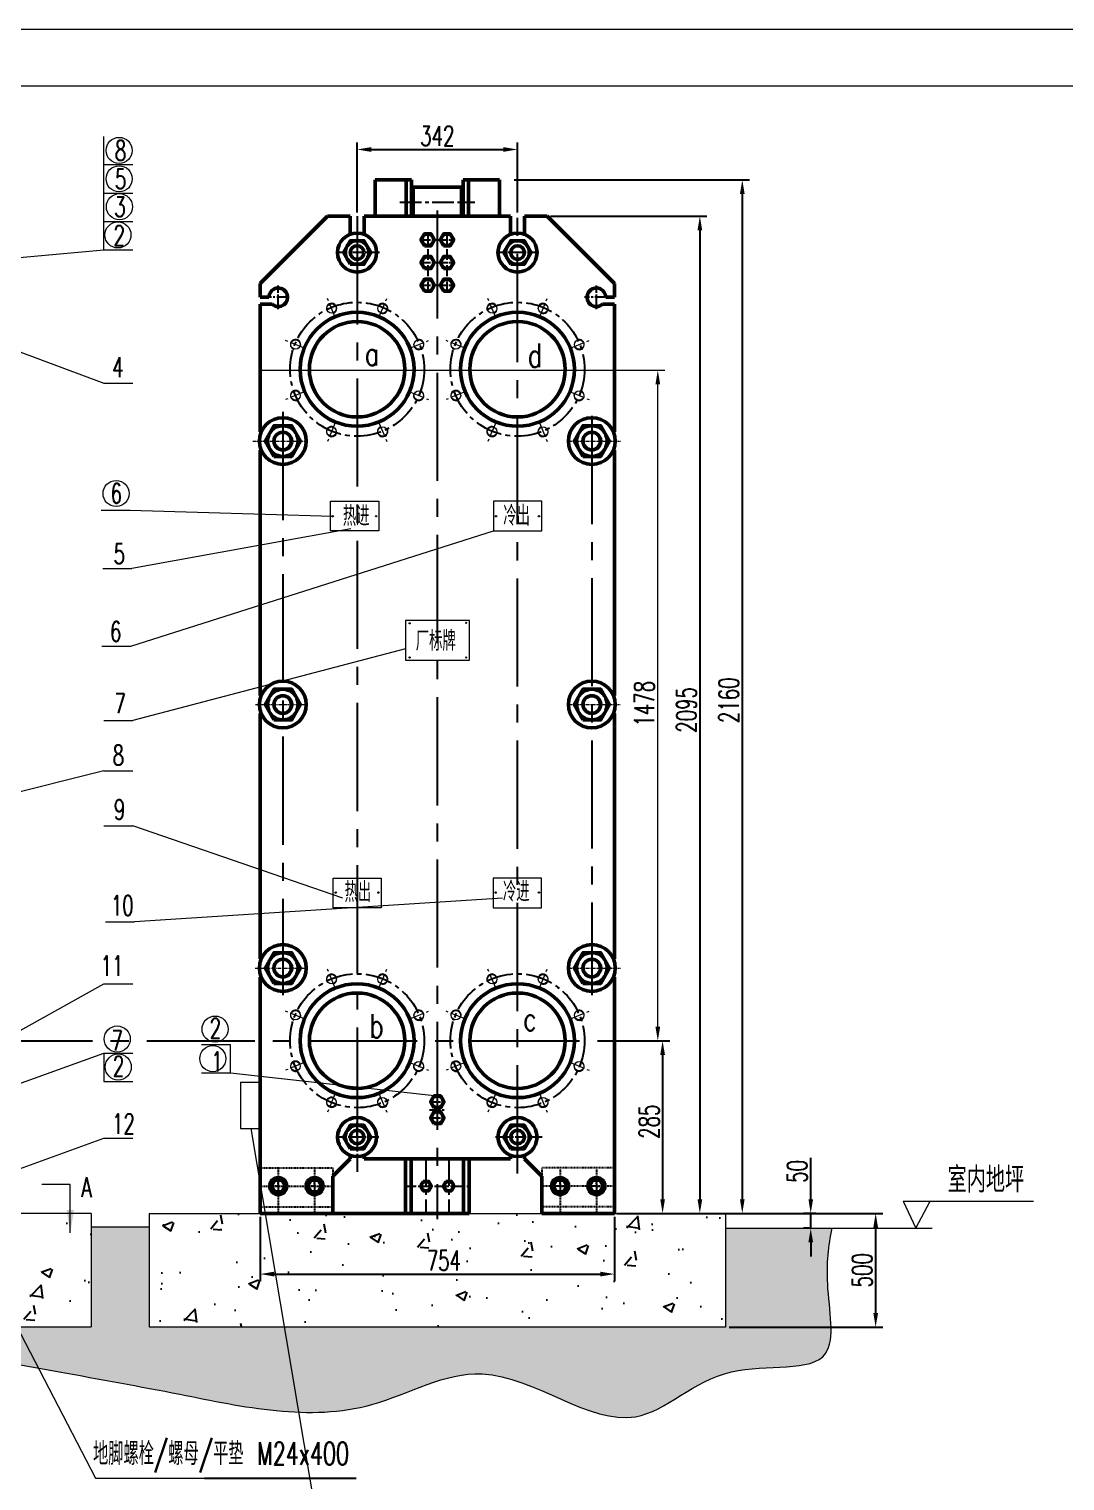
# Model space of a CAD drawing. Header units: millimetres. Extents: x 3384 to 3978, y 1077 to 1497.
# Drawn here: x 3597.5 to 3779.9, y 1240.9 to 1496.5 of the extents above; entities that cross this region are included whole.
import ezdxf

# ---------------------------------------------------------------- set-up
doc = ezdxf.new("R2010")
doc.units = ezdxf.units.MM
for name, pattern in [('CENTER2', [28.575, 19.05, -3.175, 3.175, -3.175]), ('CENTERX2', [4, 2.5, -0.5, 0.5, -0.5]), ('DASHED2', [0.375, 0.25, -0.125])]:
    doc.linetypes.add(name, pattern=pattern)
doc.layers.get('DEFPOINTS').update_dxf_attribs({"lineweight": 18})
for name, color, linetype, lineweight, true_color in [('1', 1, 'Continuous', 18, 0xff0000), ('2', 2, 'Continuous', 18, 0xffff00), ('3', 3, 'CENTERX2', 18, 0x00ff00), ('3尺寸线', 2, 'Continuous', 18, 0xffff00)]:
    doc.layers.add(name, color=color, linetype=linetype, lineweight=lineweight, true_color=true_color)
doc.layers.add('5剖面线层', color=2, linetype='Continuous')
for name, color, linetype, lineweight in [('LAYER2', 2, 'Continuous', 25), ('短点划', 2, 'CENTER2', 25), ('短虚', 6, 'DASHED2', 25), ('粗实线', 1, 'Continuous', 50), ('细实线', 1, 'Continuous', 20), ('长点划', 2, 'CENTERX2', 20)]:
    doc.layers.add(name, color=color, linetype=linetype, lineweight=lineweight)
doc.styles.add('HZ', font='txt.shx', dxfattribs={"width": 0.67, "bigfont": 'hztxt.shx'})
doc.styles.get("Standard").update_dxf_attribs({"font": 'arial.ttf'})
doc.styles.add('STYLE1', font='txt.shx', dxfattribs={"width": 0.67, "bigfont": 'hztxt.shx'})
doc.styles.add('ZH', font='txt.shx', dxfattribs={"width": 0.75, "bigfont": 'hztxt.shx'})
doc.dimstyles.new('biaozhu', dxfattribs={"dimtxt": 3.5, "dimasz": 4, "dimexe": 1.25, "dimexo": 0.625, "dimtad": 1, "dimtoh": 1, "dimdsep": 46, "dimtxsty": 'Standard', "dimcen": 4, "dimclrd": 4, "dimclre": 4, "dimclrt": 4, "dimadec": 0, "dimazin": 2, "dimtfac": 1, "dimtmove": 0, "dimatfit": 3, "dimfxl": 0, "dimlwd": 20, "dimarcsym": 0})
doc.dimstyles.new('ISO-25', dxfattribs={"dimtxt": 2.5, "dimasz": 2.5, "dimexe": 1.25, "dimexo": 0.625, "dimtad": 1, "dimtxsty": 'Standard', "dimcen": 2.5, "dimadec": 0, "dimazin": 0, "dimtfac": 1, "dimtmove": 0, "dimatfit": 3, "dimfxl": 0, "dimarcsym": 0})

# ---------------------------------------------------------------- blocks, each defined once
blk = doc.blocks.new('*D56')
at = {"layer": '3尺寸线', "color": 0, "lineweight": -2, "transparency": 16777216}
for p, q in [((3638.2, 1287.36), (3638.2, 1276.04)), ((3700.6, 1287.36), (3700.6, 1276.04)), ((3640.7, 1277.29), (3698.1, 1277.29))]:
    blk.add_line(p, q, dxfattribs=at)
at = {"layer": '3尺寸线', "color": 0, "transparency": 16777216}
for points in [[(3640.7, 1277.71), (3640.7, 1276.87), (3638.2, 1277.29)], [(3698.1, 1277.71), (3698.1, 1276.87), (3700.6, 1277.29)]]:
    blk.add_solid(points, dxfattribs=at)
at = {"layer": 'DEFPOINTS', "color": 0, "transparency": 16777216}
for p in [(3638.2, 1287.98), (3700.6, 1287.98), (3700.6, 1277.29)]:
    blk.add_point(p, dxfattribs=at)
at = {"layer": '3尺寸线', "color": 0, "transparency": 16777216, "insert": (3670.55, 1279.67), "char_height": 3.5, "attachment_point": 5, "style": 'HZ'}
blk.add_mtext('754', dxfattribs=at)
blk = doc.blocks.new('*D48')
at = {"layer": '3尺寸线', "color": 0, "lineweight": -2, "transparency": 16777216}
for p, q in [((3699.94, 1318.38), (3710.31, 1318.38)), ((3709.06, 1315.88), (3709.06, 1290.48)), ((3701.85, 1287.98), (3710.31, 1287.98))]:
    blk.add_line(p, q, dxfattribs=at)
at = {"layer": '3尺寸线', "color": 0, "transparency": 16777216}
for points in [[(3708.65, 1315.88), (3709.48, 1315.88), (3709.06, 1318.38)], [(3708.65, 1290.48), (3709.48, 1290.48), (3709.06, 1287.98)]]:
    blk.add_solid(points, dxfattribs=at)
at = {"layer": 'DEFPOINTS', "color": 0, "transparency": 16777216}
for p in [(3699.31, 1318.38), (3701.23, 1287.98), (3709.06, 1287.98)]:
    blk.add_point(p, dxfattribs=at)
at = {"layer": '3尺寸线', "color": 0, "transparency": 16777216, "insert": (3706.69, 1304.12), "char_height": 3.5, "attachment_point": 5, "rotation": 90, "style": 'HZ'}
blk.add_mtext('285', dxfattribs=at)
blk = doc.blocks.new('*D54')
at = {"layer": '3尺寸线', "color": 0, "lineweight": -2, "transparency": 16777216}
for p, q in [((3689.35, 1463.58), (3716.87, 1463.58)), ((3715.62, 1461.08), (3715.62, 1290.48)), ((3701.23, 1287.98), (3716.87, 1287.98))]:
    blk.add_line(p, q, dxfattribs=at)
at = {"layer": '3尺寸线', "color": 0, "transparency": 16777216}
for points in [[(3715.21, 1461.08), (3716.04, 1461.08), (3715.62, 1463.58)], [(3715.21, 1290.48), (3716.04, 1290.48), (3715.62, 1287.98)]]:
    blk.add_solid(points, dxfattribs=at)
at = {"layer": 'DEFPOINTS', "color": 0, "transparency": 16777216}
for p in [(3688.72, 1463.58), (3700.6, 1287.98), (3715.62, 1287.98)]:
    blk.add_point(p, dxfattribs=at)
at = {"layer": '3尺寸线', "color": 0, "transparency": 16777216, "insert": (3713.25, 1376.64), "char_height": 3.5, "attachment_point": 5, "rotation": 90, "style": 'HZ'}
blk.add_mtext('2095', dxfattribs=at)
blk = doc.blocks.new('*D52')
at = {"layer": '3尺寸线', "color": 0, "lineweight": -2, "transparency": 16777216}
for p, q in [((3682.91, 1469.98), (3724.34, 1469.98)), ((3723.09, 1467.48), (3723.09, 1290.48)), ((3701.23, 1287.98), (3724.34, 1287.98))]:
    blk.add_line(p, q, dxfattribs=at)
at = {"layer": '3尺寸线', "color": 0, "transparency": 16777216}
for points in [[(3722.68, 1467.48), (3723.51, 1467.48), (3723.09, 1469.98)], [(3722.68, 1290.48), (3723.51, 1290.48), (3723.09, 1287.98)]]:
    blk.add_solid(points, dxfattribs=at)
at = {"layer": 'DEFPOINTS', "color": 0, "transparency": 16777216}
for p in [(3682.28, 1469.98), (3700.6, 1287.98), (3723.09, 1287.98)]:
    blk.add_point(p, dxfattribs=at)
at = {"layer": '3尺寸线', "color": 0, "transparency": 16777216, "insert": (3720.72, 1378.34), "char_height": 3.5, "attachment_point": 5, "rotation": 90, "style": 'HZ'}
blk.add_mtext('2160', dxfattribs=at)
blk = doc.blocks.new('*D51')
at = {"layer": '3尺寸线', "color": 0, "lineweight": -2, "transparency": 16777216}
for p, q in [((3655.28, 1464.21), (3655.28, 1476.58)), ((3657.78, 1475.33), (3681.02, 1475.33)), ((3683.52, 1464.21), (3683.52, 1476.58))]:
    blk.add_line(p, q, dxfattribs=at)
at = {"layer": '3尺寸线', "color": 0, "transparency": 16777216}
for points in [[(3657.78, 1475.75), (3657.78, 1474.91), (3655.28, 1475.33)], [(3681.02, 1475.75), (3681.02, 1474.91), (3683.52, 1475.33)]]:
    blk.add_solid(points, dxfattribs=at)
at = {"layer": 'DEFPOINTS', "color": 0, "transparency": 16777216}
for p in [(3683.52, 1475.33), (3655.28, 1463.58), (3683.52, 1463.58)]:
    blk.add_point(p, dxfattribs=at)
at = {"layer": '3尺寸线', "color": 0, "transparency": 16777216, "insert": (3669.4, 1477.71), "char_height": 3.5, "attachment_point": 5, "style": 'HZ'}
blk.add_mtext('342{}{}', dxfattribs=at)
blk = doc.blocks.new('*D32')
at = {"layer": '3尺寸线', "color": 0, "lineweight": -2, "transparency": 16777216}
for p, q in [((3701.08, 1287.98), (3747.82, 1287.98)), ((3746.57, 1285.48), (3746.57, 1270.44)), ((3720.76, 1267.94), (3747.82, 1267.94))]:
    blk.add_line(p, q, dxfattribs=at)
at = {"layer": '3尺寸线', "color": 0, "transparency": 16777216}
for points in [[(3746.16, 1285.48), (3746.99, 1285.48), (3746.57, 1287.98)], [(3746.16, 1270.44), (3746.99, 1270.44), (3746.57, 1267.94)]]:
    blk.add_solid(points, dxfattribs=at)
at = {"layer": 'DEFPOINTS', "color": 0, "transparency": 16777216}
for p in [(3700.46, 1287.98), (3720.13, 1267.94), (3746.57, 1267.94)]:
    blk.add_point(p, dxfattribs=at)
at = {"layer": '3尺寸线', "color": 0, "transparency": 16777216, "insert": (3744.2, 1277.96), "char_height": 3.5, "attachment_point": 5, "rotation": 90, "style": 'HZ'}
blk.add_mtext('500', dxfattribs=at)
blk = doc.blocks.new('*D49')
at = {"layer": '3尺寸线', "color": 0, "lineweight": -2, "transparency": 16777216}
for p, q in [((3735.14, 1290.48), (3735.14, 1297.75)), ((3736.01, 1287.98), (3733.89, 1287.98)), ((3735.14, 1285.36), (3735.14, 1287.98)), ((3734.85, 1285.36), (3733.89, 1285.36)), ((3735.14, 1282.86), (3735.14, 1280.36))]:
    blk.add_line(p, q, dxfattribs=at)
at = {"layer": '3尺寸线', "color": 0, "transparency": 16777216}
for points in [[(3734.73, 1290.48), (3735.56, 1290.48), (3735.14, 1287.98)], [(3734.73, 1282.86), (3735.56, 1282.86), (3735.14, 1285.36)]]:
    blk.add_solid(points, dxfattribs=at)
at = {"layer": 'DEFPOINTS', "color": 0, "transparency": 16777216}
for p in [(3735.14, 1287.98), (3736.63, 1287.98), (3735.47, 1285.36)]:
    blk.add_point(p, dxfattribs=at)
at = {"layer": '3尺寸线', "color": 0, "transparency": 16777216, "insert": (3732.77, 1295.37), "char_height": 3.5, "attachment_point": 5, "rotation": 90, "style": 'HZ'}
blk.add_mtext('50', dxfattribs=at)

msp = doc.modelspace()

# ---------------------------------------------------------------- hatches: boundary and pattern name
at = {"layer": '5剖面线层'}
h = msp.add_hatch(dxfattribs=at)
h.set_pattern_fill('AR-CONC', color=256, scale=0.1, style=0)
h.set_pattern_definition([(50, (150664.274, 602.04), (18.2184669, -1.5939086), [1.905, -20.955]), (355, (150664.274, 602.04), (-3.5242826, 19.1056643), [1.524, -16.764]), (100.451, (150665.792, 601.908), (14.6942502, 17.5116688), [1.619, -17.809]), (46.1842, (150664.274, 607.12), (27.107904, -4.2042328), [2.8575, -31.4325]), (96.6356, (150666.533, 606.77), (23.7404234, 24.7425556), [2.4285, -26.7135]), (351.184, (150664.274, 607.12), (23.7404606, 24.742512), [2.286, -25.146]), (21, (150666.814, 605.85), (15.161488, -10.2265519), [1.905, -20.955]), (326, (150666.814, 605.85), (6.1802028, 18.4187966), [1.524, -16.764]), (71.4514, (150668.077, 604.998), (21.341649, 8.1922858), [1.619, -17.809]), (37.5, (150664.274, 602.0404), (0.30886033, 8.4555039), [0, -16.5608, 0, -17.018, 0, -16.8275]), (7.5, (150664.274, 602.04), (6.68196625, 10.0180575), [0, -9.7028, 0, -16.1798, 0, -6.4135]), (327.5, (150658.61, 602.0404), (13.55905952, -0.5728744), [0, -6.35, 0, -19.812, 0, -26.289]), (317.5, (150656.07, 602.04), (14.8129181, 2.5426491), [0, -8.255, 0, -13.1572, 0, -18.669])])
h.paths.add_polyline_path([(3492.0643, 1287.98484), (3473.21038, 1287.98484), (3473.21038, 1283.65112, -0.216745131), (3472.71538, 1282.56287), (3472.71538, 1282.33941, -0.414213445), (3473.70538, 1281.34941), (3473.74898, 1281.34941), (3473.74898, 1281.85417), (3473.75678, 1281.85417, -0.690801534), (3474.47845, 1282.12725), (3474.67355, 1281.90637, -0.06938909), (3474.75121, 1281.34941, -1.000002086), (3470.67955, 1281.34941, -0.249973259), (3471.58106, 1283.03995, 0.249971762), (3472.22038, 1284.23882), (3472.22038, 1287.98484), (3449.65154, 1287.98484), (3449.65154, 1267.98484), (3492.0643, 1267.98484)])
h.paths.add_polyline_path([(3608.45756, 1287.98484), (3589.10864, 1287.98484), (3589.10864, 1286.87755), (3589.10864, 1286.52868), (3589.10864, 1282.33941, -0.41421368), (3590.09864, 1281.34941), (3591.14447, 1281.34941, -1.149125721), (3587.15047, 1281.90637), (3587.34557, 1282.12725, -0.690801534), (3588.06724, 1281.85417), (3588.07503, 1281.85417), (3588.07503, 1281.34941), (3588.11864, 1281.34941, -0.41421368), (3589.10864, 1282.33941), (3589.10864, 1282.56287, -0.216745131), (3588.61364, 1283.65112), (3588.61364, 1287.98484), (3566.04479, 1287.98484), (3566.04479, 1267.98484), (3608.45756, 1267.98484)])
h.paths.add_polyline_path([(3720.15242, 1287.95217), (3618.6544, 1287.98484), (3618.6544, 1267.98484), (3720.13413, 1267.98484)])
h.paths.add_polyline_path([(3666.172, 1282.29086), (3674.922, 1282.29086), (3674.922, 1277.04086), (3666.172, 1277.04086)], flags=24)
h = msp.add_hatch(dxfattribs=at)
h.set_pattern_fill('AR-SAND', color=256, scale=0.1, style=0)
h.set_pattern_definition([(37.5, (150664.274, 602.0404), (-0.16000313, 4.89413237), [0, -3.8608, 0, -4.318, 0, -4.1275]), (7.5, (150664.274, 602.0404), (4.49523283, 7.168251), [0, -2.0828, 0, -3.4798, 0, -1.3335]), (327.5, (150661.1497, 602.0404), (7.9099237, 0.01437185), [0, -1.27, 0, -4.572, 0, -5.969]), (317.5, (150661.15, 602.0404), (7.63556452, 2.22929323), [0, -0.635, 0, -2.9972, 0, -3.429])])
edge = h.paths.add_edge_path()
edge.add_spline(control_points=[(3429.90294, 1285.40336), (3430.72343, 1279.55588), (3432.68183, 1269.90576), (3441.97084, 1253.24808), (3460.38262, 1263.11918), (3478.51766, 1257.39351), (3496.19873, 1263.36423), (3516.43066, 1259.66372), (3538.13386, 1265.50585), (3558.73031, 1248.44884), (3578.9036, 1264.61033), (3601.72424, 1260.22813), (3627.80778, 1255.61784), (3653.85307, 1249.65789), (3679.48162, 1265.42197), (3702.68486, 1245.06744), (3718.59456, 1263.3292), (3741.10356, 1258.71512), (3737.49084, 1274.88004), (3738.26988, 1282.30312), (3738.89977, 1285.35545)], knot_values=[6.910092779, 6.910092779, 6.910092779, 6.910092779, 25.035962557, 36.616296384, 56.163725064, 73.107673005, 93.054885248, 109.26087649, 134.085570785, 156.954502311, 175.1916911, 201.09822947, 222.690408861, 256.557320849, 276.719921213, 304.739645713, 323.40762619, 340.270777522, 352.499761309, 361.891430706, 361.891430706, 361.891430706, 361.891430706], degree=3, periodic=0)
edge.add_line((3738.89977, 1285.35545), (3720.15004, 1285.35545))
edge.add_line((3720.15004, 1285.35545), (3720.13413, 1267.98484))
edge.add_line((3720.13413, 1267.98484), (3618.6544, 1267.98484))
edge.add_line((3618.6544, 1267.98484), (3618.6544, 1285.60663))
edge.add_line((3618.6544, 1285.60663), (3608.45756, 1285.60663))
edge.add_line((3608.45756, 1285.60663), (3608.45756, 1267.98484))
edge.add_line((3608.45756, 1267.98484), (3566.04479, 1267.98484))
edge.add_line((3566.04479, 1267.98484), (3566.04479, 1285.60663))
edge.add_line((3566.04479, 1285.60663), (3492.0643, 1285.60663))
edge.add_line((3492.0643, 1285.60663), (3492.0643, 1267.98484))
edge.add_line((3492.0643, 1267.98484), (3449.65154, 1267.98484))
edge.add_line((3449.65154, 1267.98484), (3449.65154, 1285.40336))
edge.add_line((3449.65154, 1285.40336), (3429.90294, 1285.40336))

# ---------------------------------------------------------------- linework, layer by layer
at = {"color": 3, "linetype": 'CENTER2'}
for p, q in [((3655.2834, 1463.58484), (3655.2834, 1295.02484)), ((3669.4034, 1464.59987), (3669.4034, 1286.93461)), ((3683.5234, 1295.02484), (3683.5234, 1463.58484)), ((3642.2034, 1429.10422), (3642.2034, 1326.40749)), ((3696.6034, 1428.42547), (3696.6034, 1326.40749)), ((3418.21845, 1318.38484), (3700.6034, 1318.38484))]:
    msp.add_line(p, q, dxfattribs=at)
for p, q in [((3628.4145, 1241.3447), (3638.74127, 1241.3447)), ((3638.74127, 1241.3447), (3655.12238, 1241.3447))]:
    msp.add_line(p, q)
at = {"layer": '1'}
for p, q in [((3634.7299, 1311.05866), (3634.7299, 1302.94411)), ((3634.7299, 1311.05866), (3638.2034, 1311.05866)), ((3634.7299, 1302.94411), (3638.2034, 1302.94411)), ((3608.45756, 1287.98484), (3566.04479, 1287.98484)), ((3608.45756, 1287.98484), (3608.45756, 1267.98484)), ((3618.6544, 1287.98484), (3720.15242, 1287.95217)), ((3618.6544, 1287.98484), (3618.6544, 1267.98484)), ((3720.1524, 1287.93837), (3720.13409, 1267.93838)), ((3608.45756, 1285.60663), (3618.6544, 1285.60663)), ((3608.45756, 1285.60663), (3618.6544, 1285.60663)), ((3720.15004, 1285.35545), (3756.52198, 1285.35545)), ((3566.04479, 1267.98484), (3608.45756, 1267.98484)), ((3618.6544, 1267.98484), (3720.13413, 1267.98484))]:
    msp.add_line(p, q, dxfattribs=at)
at = {"layer": '1', "ltscale": 200}
msp.add_line((3638.2034, 1309.39879), (3638.2034, 1311.04309), dxfattribs=at)
at = {"layer": '1'}
for centre in [(3650.79387, 1447.32844), (3659.77293, 1447.32844), (3679.03387, 1447.32844), (3688.01293, 1447.32844), (3644.44472, 1440.97929), (3666.12208, 1440.97929), (3672.68472, 1440.97929), (3694.36208, 1440.97929), (3644.44472, 1432.00024), (3666.12208, 1432.00024), (3672.68472, 1432.00024), (3694.36208, 1432.00024), (3650.79387, 1425.65108), (3659.77293, 1425.65108), (3679.03387, 1425.65108), (3688.01293, 1425.65108), (3650.79387, 1329.22352), (3659.77293, 1329.22352), (3679.03387, 1329.22352), (3688.01293, 1329.22352), (3644.44472, 1322.87437), (3666.12208, 1322.87437), (3672.68472, 1322.87437), (3694.36208, 1322.87437), (3644.44472, 1313.89531), (3666.12208, 1313.89531), (3672.68472, 1313.89531), (3694.36208, 1313.89531), (3650.79387, 1307.54616), (3659.77293, 1307.54616), (3679.03387, 1307.54616), (3688.01293, 1307.54616)]:
    msp.add_circle(centre, 0.82992, dxfattribs=at)
at = {"layer": '2', "linetype": 'ByBlock'}
for p, q in [((3610.69631, 1472.6657), (3610.69631, 1477.59358)), ((3610.69631, 1472.6657), (3615.78615, 1472.6657)), ((3610.69631, 1457.6657), (3610.69631, 1472.6657)), ((3610.69631, 1467.6657), (3615.78615, 1467.6657)), ((3610.69631, 1462.6657), (3615.78615, 1462.6657)), ((3586.04214, 1455.42484), (3610.69631, 1457.6657)), ((3610.69631, 1457.6657), (3615.78615, 1457.6657)), ((3570.89211, 1449.06583), (3610.69631, 1434.15852)), ((3610.69631, 1434.15852), (3615.78615, 1434.15852)), ((3610.2172, 1411.81806), (3615.30703, 1411.81806)), ((3615.28254, 1411.80991), (3651.00446, 1410.74066)), ((3615.44785, 1387.88081), (3679.28435, 1408.15522)), ((3654.20366, 1408.52615), (3615.61827, 1401.5432)), ((3610.52843, 1401.5432), (3615.61827, 1401.5432)), ((3610.35802, 1387.88081), (3615.44785, 1387.88081)), ((3663.81352, 1387.41951), (3615.78615, 1374.76473)), ((3610.69631, 1374.76473), (3615.78615, 1374.76473)), ((3610.69631, 1365.92624), (3521.0956, 1343.28933)), ((3610.69631, 1365.92624), (3615.78615, 1365.92624)), ((3610.69631, 1356.19652), (3615.78615, 1356.19652)), ((3652.75583, 1343.45972), (3615.78615, 1356.19652)), ((3680.90035, 1343.45972), (3616.09734, 1339.33721)), ((3611.00751, 1339.33721), (3616.09734, 1339.33721)), ((3569.17021, 1305.28802), (3610.69631, 1328.41418)), ((3610.69631, 1328.41418), (3615.78615, 1328.41418)), ((3627.88585, 1317.70505), (3632.97569, 1317.70505)), ((3632.97569, 1312.70505), (3632.97569, 1317.70505)), ((3579.5201, 1304.94622), (3610.69631, 1316.17431)), ((3610.69631, 1316.17431), (3610.69631, 1311.17431)), ((3610.69631, 1316.17431), (3615.78615, 1316.17431)), ((3627.88585, 1312.70505), (3632.97569, 1312.70505)), ((3632.97569, 1312.70505), (3669.4034, 1308.66407)), ((3610.69631, 1311.17431), (3615.78615, 1311.17431)), ((3583.35596, 1291.27468), (3610.69631, 1301.22493)), ((3610.69631, 1301.22493), (3615.78615, 1301.22493))]:
    msp.add_line(p, q, dxfattribs=at)
at = {"layer": '2', "ltscale": 0.5}
msp.add_line((3636.55329, 1302.94411), (3651.34229, 1215.16513), dxfattribs=at)
at = {"layer": '2'}
for p, q in [((3751.39805, 1290.14484), (3753.6695, 1285.35545)), ((3751.39805, 1290.14484), (3774.36492, 1290.14484)), ((3753.6695, 1285.35545), (3756.19333, 1290.14484)), ((3753.6695, 1285.35545), (3756.19333, 1290.14484)), ((3589.12172, 1280.07093), (3609.25146, 1241.3447)), ((3609.25146, 1241.3447), (3614.21333, 1241.3447)), ((3609.25146, 1241.3447), (3628.4145, 1241.3447)), ((3616.31268, 1241.3447), (3620.73563, 1241.3447))]:
    msp.add_line(p, q, dxfattribs=at)
at = {"layer": '2', "linetype": 'ByBlock'}
for centre in [(3613.3906, 1475.16491), (3613.3906, 1470.16491), (3613.43959, 1465.25258), (3613.17173, 1460.28192), (3612.84712, 1414.74917), (3630.27882, 1320.43458), (3613.05157, 1318.68203), (3629.87532, 1315.23071), (3613.23052, 1313.7561)]:
    msp.add_circle(centre, 2.29668, dxfattribs=at)
at = {"layer": '2'}
for centre, start, end in [((3650.79387, 1447.32844), 292.5, 205.1269769), ((3659.77293, 1447.32844), 247.5, 160.1269769), ((3679.03387, 1447.32844), 292.5, 205.1269769), ((3688.01293, 1447.32844), 247.5, 160.1269769), ((3644.44472, 1440.97929), 337.5, 250.1269769), ((3666.12208, 1440.97929), 202.5, 115.1269769), ((3672.68472, 1440.97929), 337.5, 250.1269769), ((3694.36208, 1440.97929), 202.5, 115.1269769), ((3644.44472, 1432.00024), 22.5, 295.1269769), ((3666.12208, 1432.00024), 157.5, 70.1269769), ((3672.68472, 1432.00024), 22.5, 295.1269769), ((3694.36208, 1432.00024), 157.5, 70.1269769), ((3650.79387, 1425.65108), 67.5, 340.1269769), ((3659.77293, 1425.65108), 112.5, 25.1269769), ((3679.03387, 1425.65108), 67.5, 340.1269769), ((3688.01293, 1425.65108), 112.5, 25.1269769), ((3650.79387, 1329.22352), 292.5, 205.1269769), ((3659.77293, 1329.22352), 247.5, 160.1269769), ((3679.03387, 1329.22352), 292.5, 205.1269769), ((3688.01293, 1329.22352), 247.5, 160.1269769), ((3644.44472, 1322.87437), 337.5, 250.1269769), ((3666.12208, 1322.87437), 202.5, 115.1269769), ((3672.68472, 1322.87437), 337.5, 250.1269769), ((3694.36208, 1322.87437), 202.5, 115.1269769), ((3644.44472, 1313.89531), 22.5, 295.1269769), ((3666.12208, 1313.89531), 157.5, 70.1269769), ((3672.68472, 1313.89531), 22.5, 295.1269769), ((3694.36208, 1313.89531), 157.5, 70.1269769), ((3650.79387, 1307.54616), 67.5, 340.1269769), ((3659.77293, 1307.54616), 112.5, 25.1269769), ((3679.03387, 1307.54616), 67.5, 340.1269769), ((3688.01293, 1307.54616), 112.5, 25.1269769)]:
    msp.add_arc(centre, 0.91291, start, end, dxfattribs=at)
at = {"layer": '3'}
for p, q in [((3651.381, 1445.911), (3650.06984, 1449.07641)), ((3659.1858, 1445.911), (3660.49696, 1449.07641)), ((3679.621, 1445.911), (3678.30984, 1449.07641)), ((3687.4258, 1445.911), (3688.73696, 1449.07641)), ((3645.86217, 1440.39217), (3642.69675, 1441.70332)), ((3664.70463, 1440.39217), (3667.87005, 1441.70332)), ((3674.10217, 1440.39217), (3670.93675, 1441.70332)), ((3692.94463, 1440.39217), (3696.11005, 1441.70332)), ((3645.86217, 1432.58736), (3642.69675, 1431.2762)), ((3664.70463, 1432.58736), (3667.87005, 1431.2762)), ((3674.10217, 1432.58736), (3670.93675, 1431.2762)), ((3692.94463, 1432.58736), (3696.11005, 1431.2762)), ((3651.381, 1427.06853), (3650.06984, 1423.90311)), ((3659.1858, 1427.06853), (3660.49696, 1423.90311)), ((3679.621, 1427.06853), (3678.30984, 1423.90311)), ((3687.4258, 1427.06853), (3688.73696, 1423.90311)), ((3651.381, 1327.80607), (3650.06984, 1330.97149)), ((3659.1858, 1327.80607), (3660.49696, 1330.97149)), ((3679.621, 1327.80607), (3678.30984, 1330.97149)), ((3687.4258, 1327.80607), (3688.73696, 1330.97149)), ((3645.86217, 1322.28724), (3642.69675, 1323.5984)), ((3664.70463, 1322.28724), (3667.87005, 1323.5984)), ((3674.10217, 1322.28724), (3670.93675, 1323.5984)), ((3692.94463, 1322.28724), (3696.11005, 1323.5984)), ((3645.86217, 1314.48244), (3642.69675, 1313.17128)), ((3664.70463, 1314.48244), (3667.87005, 1313.17128)), ((3674.10217, 1314.48244), (3670.93675, 1313.17128)), ((3692.94463, 1314.48244), (3696.11005, 1313.17128)), ((3651.381, 1308.96361), (3650.06984, 1305.79819)), ((3659.1858, 1308.96361), (3660.49696, 1305.79819)), ((3679.621, 1308.96361), (3678.30984, 1305.79819)), ((3687.4258, 1308.96361), (3688.73696, 1305.79819))]:
    msp.add_line(p, q, dxfattribs=at)
at = {"layer": '3尺寸线'}
for p, q in [((3638.2034, 1436.48976), (3709.46793, 1436.48976)), ((3708.21793, 1320.88484), (3708.21793, 1433.98976)), ((3699.93936, 1318.38484), (3709.46793, 1318.38484))]:
    msp.add_line(p, q, dxfattribs=at)
msp.add_lwpolyline([(3978.29059, 1076.53994), (3384.29059, 1076.53994), (3384.29059, 1496.53994), (3978.29059, 1496.53994)], close=True, dxfattribs=at)
at = {"layer": '3尺寸线', "color": 1}
msp.add_lwpolyline([(3409.29059, 1486.53994), (3968.29059, 1486.53994), (3968.29059, 1086.53994), (3409.29059, 1086.53994)], close=True, dxfattribs=at)
at = {"layer": '3尺寸线'}
msp.add_open_spline([(3429.90294, 1285.40336), (3430.72343, 1279.55588), (3432.68183, 1269.90576), (3441.97084, 1253.24808), (3460.38262, 1263.11918), (3478.51766, 1257.39351), (3496.19873, 1263.36423), (3516.43066, 1259.66372), (3538.13386, 1265.50585), (3558.73031, 1248.44884), (3578.9036, 1264.61033), (3601.72424, 1260.22813), (3627.80778, 1255.61784), (3653.85307, 1249.65789), (3679.48162, 1265.42197), (3702.68486, 1245.06744), (3718.59456, 1263.3292), (3741.10356, 1258.71512), (3737.49084, 1274.88004), (3738.26988, 1282.30312), (3738.89977, 1285.35545)], degree=3, knots=[6.910092779, 6.910092779, 6.910092779, 6.910092779, 25.035962557, 36.616296384, 56.163725064, 73.107673005, 93.054885248, 109.26087649, 134.085570785, 156.954502311, 175.1916911, 201.09822947, 222.690408861, 256.557320849, 276.719921213, 304.739645713, 323.40762619, 340.270777522, 352.499761309, 361.891430706, 361.891430706, 361.891430706, 361.891430706], dxfattribs=at)
for points in [[(3707.80126, 1433.98976), (3708.63459, 1433.98976), (3708.21793, 1436.48976)], [(3707.80126, 1320.88484), (3708.63459, 1320.88484), (3708.21793, 1318.38484)]]:
    msp.add_solid(points, dxfattribs=at)
at = {"layer": '短点划', "ltscale": 0.2}
msp.add_line((3662.80331, 1466.06484), (3676.00723, 1466.06484), dxfattribs=at)
at = {"layer": '短点划', "ltscale": 0.1}
for p, q in [((3667.7234, 1460.64893), (3667.7234, 1450.17265)), ((3671.0834, 1460.64893), (3671.0834, 1450.17265)), ((3666.32388, 1459.42484), (3672.45617, 1459.42484)), ((3659.24021, 1457.18484), (3651.53321, 1457.18484)), ((3666.32388, 1455.42484), (3672.45617, 1455.42484)), ((3687.25238, 1457.18484), (3679.83397, 1457.18484)), ((3641.4034, 1447.22793), (3641.4034, 1451.35399)), ((3666.32388, 1451.42484), (3672.45617, 1451.42484)), ((3697.4034, 1447.22793), (3697.4034, 1451.35399)), ((3643.0434, 1449.30484), (3639.28767, 1449.30484)), ((3699.0434, 1449.30484), (3695.28767, 1449.30484)), ((3668.0434, 1307.62484), (3670.7634, 1307.62484)), ((3655.2834, 1301.42484), (3655.2834, 1304.27278)), ((3655.2834, 1301.42484), (3655.2834, 1304.27278)), ((3668.0434, 1306.22484), (3670.7634, 1306.22484)), ((3668.0434, 1304.82484), (3670.7634, 1304.82484)), ((3683.5234, 1301.42484), (3683.5234, 1304.27278)), ((3683.5234, 1301.42484), (3683.5234, 1304.27278)), ((3659.10257, 1301.42484), (3651.54595, 1301.42484)), ((3655.2834, 1301.42484), (3655.2834, 1298.5769)), ((3687.88592, 1301.42484), (3679.30223, 1301.42484)), ((3683.5234, 1301.42484), (3683.5234, 1298.5769)), ((3663.8034, 1292.78484), (3675.0034, 1292.78484))]:
    msp.add_line(p, q, dxfattribs=at)
at = {"layer": '短点划', "ltscale": 0.25}
for p, q in [((3667.4034, 1297.58484), (3667.4034, 1287.98484)), ((3671.4034, 1297.58484), (3671.4034, 1287.98484))]:
    msp.add_line(p, q, dxfattribs=at)
for centre in [(3655.2834, 1436.62484), (3683.5234, 1436.62484), (3655.2834, 1318.38484), (3683.5234, 1318.38484)]:
    msp.add_circle(centre, 11.8, dxfattribs=at)
at = {"layer": '短虚', "ltscale": 0.25}
for p, q in [((3638.2034, 1295.98484), (3651.0034, 1295.98484)), ((3641.4034, 1295.98484), (3641.4034, 1287.98484)), ((3647.8034, 1295.98484), (3647.8034, 1287.98484)), ((3651.0034, 1295.98484), (3651.0034, 1294.54484)), ((3700.6034, 1295.98484), (3687.8034, 1295.98484)), ((3687.8034, 1295.98484), (3687.8034, 1294.54484)), ((3691.0034, 1295.98484), (3691.0034, 1287.98484)), ((3697.4034, 1295.98484), (3697.4034, 1287.98484)), ((3638.2034, 1292.78484), (3651.0034, 1292.78484)), ((3700.6034, 1292.78484), (3687.8034, 1292.78484)), ((3638.2034, 1289.10484), (3651.0034, 1289.10484)), ((3700.6034, 1289.10484), (3687.8034, 1289.10484))]:
    msp.add_line(p, q, dxfattribs=at)
at = {"layer": '短虚'}
for p, q in [((3641.4034, 1292.78484), (3641.4034, 1294.20881)), ((3641.4034, 1292.78484), (3641.4034, 1294.20881)), ((3647.8034, 1292.78484), (3647.8034, 1294.20881)), ((3647.8034, 1292.78484), (3647.8034, 1294.20881)), ((3691.0034, 1292.78484), (3691.0034, 1294.20881)), ((3691.0034, 1292.78484), (3691.0034, 1294.20881)), ((3697.4034, 1292.78484), (3697.4034, 1294.20881)), ((3697.4034, 1292.78484), (3697.4034, 1294.20881)), ((3641.4034, 1292.78484), (3640.0647, 1292.78484)), ((3641.4034, 1292.78484), (3641.4034, 1291.36087)), ((3641.4034, 1292.78484), (3642.7421, 1292.78484)), ((3647.8034, 1292.78484), (3646.4647, 1292.78484)), ((3647.8034, 1292.78484), (3647.8034, 1291.36087)), ((3647.8034, 1292.78484), (3649.1421, 1292.78484)), ((3691.0034, 1292.78484), (3689.6647, 1292.78484)), ((3691.0034, 1292.78484), (3691.0034, 1291.36087)), ((3691.0034, 1292.78484), (3692.3421, 1292.78484)), ((3697.4034, 1292.78484), (3696.0647, 1292.78484)), ((3697.4034, 1292.78484), (3697.4034, 1291.36087)), ((3697.4034, 1292.78484), (3698.7421, 1292.78484))]:
    msp.add_line(p, q, dxfattribs=at)
at = {"layer": '粗实线'}
for p, q in [((3664.8434, 1469.98484), (3658.4434, 1469.98484)), ((3658.4434, 1469.98484), (3658.4434, 1463.58484)), ((3658.4434, 1469.98484), (3664.8434, 1469.98484)), ((3663.92969, 1469.91627), (3663.92969, 1463.51627)), ((3664.8434, 1469.98484), (3664.8434, 1463.58484)), ((3664.8434, 1469.98484), (3664.8434, 1463.58484)), ((3665.1234, 1468.70484), (3673.6834, 1468.70484)), ((3665.1234, 1468.70484), (3665.1234, 1463.58484)), ((3673.6834, 1468.70484), (3673.6834, 1463.58484)), ((3673.9634, 1469.98484), (3680.3634, 1469.98484)), ((3673.9634, 1469.98484), (3673.9634, 1463.58484)), ((3674.87711, 1469.91627), (3674.87711, 1463.51627)), ((3680.3634, 1469.98484), (3680.3634, 1463.58484)), ((3665.1234, 1467.26484), (3664.8434, 1467.26484)), ((3673.6834, 1467.26484), (3673.9634, 1467.26484)), ((3638.2034, 1451.70484), (3650.0834, 1463.58484)), ((3650.0834, 1463.58484), (3654.0434, 1463.58484)), ((3654.0434, 1463.58484), (3654.0434, 1460.39103)), ((3656.5234, 1463.58484), (3682.2834, 1463.58484)), ((3656.5234, 1463.58484), (3656.5234, 1460.39103)), ((3665.1234, 1464.86484), (3664.8434, 1464.86484)), ((3673.6834, 1464.86484), (3673.9634, 1464.86484)), ((3682.2834, 1463.58484), (3682.2834, 1460.39103)), ((3684.7634, 1463.58484), (3688.7234, 1463.58484)), ((3684.7634, 1463.58484), (3684.7634, 1460.39103)), ((3700.6034, 1451.70484), (3688.7234, 1463.58484)), ((3638.2034, 1451.70484), (3638.2034, 1449.30484)), ((3700.6034, 1449.30484), (3700.6034, 1451.70484)), ((3638.2034, 1449.30484), (3639.7634, 1449.30484)), ((3638.2034, 1448.06484), (3638.2034, 1425.58484)), ((3638.2034, 1448.06484), (3640.33009, 1448.06484)), ((3700.6034, 1448.06484), (3698.47671, 1448.06484)), ((3700.6034, 1449.30484), (3699.0434, 1449.30484)), ((3700.6034, 1449.30484), (3699.0434, 1449.30484)), ((3700.6034, 1425.58484), (3700.6034, 1448.06484)), ((3638.2034, 1425.58484), (3638.40969, 1425.58484)), ((3700.39711, 1425.58484), (3700.6034, 1425.58484)), ((3638.2034, 1422.38484), (3638.2034, 1379.18484)), ((3638.2034, 1422.38484), (3638.40969, 1422.38484)), ((3700.39711, 1422.38484), (3700.6034, 1422.38484)), ((3700.6034, 1379.18484), (3700.6034, 1422.38484)), ((3638.2034, 1379.18484), (3638.40969, 1379.18484)), ((3700.39711, 1379.18484), (3700.6034, 1379.18484)), ((3638.2034, 1375.98484), (3638.2034, 1332.78484)), ((3638.2034, 1375.98484), (3638.40969, 1375.98484)), ((3700.39711, 1375.98484), (3700.6034, 1375.98484)), ((3700.6034, 1332.78484), (3700.6034, 1375.98484)), ((3638.2034, 1332.78484), (3638.40969, 1332.78484)), ((3700.39711, 1332.78484), (3700.6034, 1332.78484)), ((3638.2034, 1329.58484), (3638.2034, 1287.98484)), ((3638.2034, 1329.58484), (3638.40969, 1329.58484)), ((3700.39711, 1329.58484), (3700.6034, 1329.58484)), ((3700.6034, 1287.98484), (3700.6034, 1329.58484)), ((3654.0434, 1297.58484), (3651.0034, 1294.54484)), ((3654.0434, 1297.58484), (3654.0434, 1298.21864)), ((3656.5234, 1297.58484), (3656.5234, 1298.21864)), ((3656.5234, 1297.58484), (3682.2834, 1297.58484)), ((3663.8034, 1287.98484), (3663.8034, 1297.58484)), ((3664.8234, 1287.98484), (3664.8234, 1297.58484)), ((3673.9834, 1287.98484), (3673.9834, 1297.58484)), ((3675.0034, 1287.98484), (3675.0034, 1297.58484)), ((3682.2834, 1297.58484), (3682.2834, 1298.21864)), ((3684.7634, 1297.58484), (3684.7634, 1298.21864)), ((3684.7634, 1297.58484), (3687.8034, 1294.54484)), ((3651.0034, 1294.54484), (3651.0034, 1287.98484)), ((3687.8034, 1294.54484), (3687.8034, 1287.98484)), ((3638.2034, 1287.98484), (3663.8034, 1287.98484)), ((3663.8034, 1287.98484), (3675.0034, 1287.98484)), ((3687.8034, 1287.98484), (3700.6034, 1287.98484))]:
    msp.add_line(p, q, dxfattribs=at)
for points in [[(3667.1234, 1458.38561), (3668.3234, 1458.38561), (3668.9234, 1459.42484), (3668.3234, 1460.46407), (3667.1234, 1460.46407), (3666.5234, 1459.42484)], [(3670.4834, 1458.38561), (3671.6834, 1458.38561), (3672.2834, 1459.42484), (3671.6834, 1460.46407), (3670.4834, 1460.46407), (3669.8834, 1459.42484)], [(3654.0834, 1455.10638), (3656.4834, 1455.10638), (3657.6834, 1457.18484), (3656.4834, 1459.2633), (3654.0834, 1459.2633), (3652.8834, 1457.18484)], [(3682.3234, 1455.10638), (3684.7234, 1455.10638), (3685.9234, 1457.18484), (3684.7234, 1459.2633), (3682.3234, 1459.2633), (3681.1234, 1457.18484)], [(3667.1234, 1454.38561), (3668.3234, 1454.38561), (3668.9234, 1455.42484), (3668.3234, 1456.46407), (3667.1234, 1456.46407), (3666.5234, 1455.42484)], [(3670.4834, 1454.38561), (3671.6834, 1454.38561), (3672.2834, 1455.42484), (3671.6834, 1456.46407), (3670.4834, 1456.46407), (3669.8834, 1455.42484)], [(3667.1234, 1450.38561), (3668.3234, 1450.38561), (3668.9234, 1451.42484), (3668.3234, 1452.46407), (3667.1234, 1452.46407), (3666.5234, 1451.42484)], [(3670.4834, 1450.38561), (3671.6834, 1450.38561), (3672.2834, 1451.42484), (3671.6834, 1452.46407), (3670.4834, 1452.46407), (3669.8834, 1451.42484)], [(3640.6434, 1421.28284), (3643.7634, 1421.28284), (3645.3234, 1423.98484), (3643.7634, 1426.68684), (3640.6434, 1426.68684), (3639.0834, 1423.98484)], [(3695.0434, 1421.28284), (3698.1634, 1421.28284), (3699.7234, 1423.98484), (3698.1634, 1426.68684), (3695.0434, 1426.68684), (3693.4834, 1423.98484)], [(3640.6434, 1374.88284), (3643.7634, 1374.88284), (3645.3234, 1377.58484), (3643.7634, 1380.28684), (3640.6434, 1380.28684), (3639.0834, 1377.58484)], [(3695.0434, 1374.88284), (3698.1634, 1374.88284), (3699.7234, 1377.58484), (3698.1634, 1380.28684), (3695.0434, 1380.28684), (3693.4834, 1377.58484)], [(3640.6434, 1328.48284), (3643.7634, 1328.48284), (3645.3234, 1331.18484), (3643.7634, 1333.88684), (3640.6434, 1333.88684), (3639.0834, 1331.18484)], [(3695.0434, 1328.48284), (3698.1634, 1328.48284), (3699.7234, 1331.18484), (3698.1634, 1333.88684), (3695.0434, 1333.88684), (3693.4834, 1331.18484)], [(3668.8034, 1306.58561), (3670.0034, 1306.58561), (3670.6034, 1307.62484), (3670.0034, 1308.66407), (3668.8034, 1308.66407), (3668.2034, 1307.62484)], [(3668.8034, 1303.78561), (3670.0034, 1303.78561), (3670.6034, 1304.82484), (3670.0034, 1305.86407), (3668.8034, 1305.86407), (3668.2034, 1304.82484)], [(3654.0834, 1299.34638), (3656.4834, 1299.34638), (3657.6834, 1301.42484), (3656.4834, 1303.5033), (3654.0834, 1303.5033), (3652.8834, 1301.42484)], [(3682.3234, 1299.34638), (3684.7234, 1299.34638), (3685.9234, 1301.42484), (3684.7234, 1303.5033), (3682.3234, 1303.5033), (3681.1234, 1301.42484)], [(3640.8034, 1291.74561), (3642.0034, 1291.74561), (3642.6034, 1292.78484), (3642.0034, 1293.82407), (3640.8034, 1293.82407), (3640.2034, 1292.78484)], [(3647.2034, 1291.74561), (3648.4034, 1291.74561), (3649.0034, 1292.78484), (3648.4034, 1293.82407), (3647.2034, 1293.82407), (3646.6034, 1292.78484)], [(3690.4034, 1291.74561), (3691.6034, 1291.74561), (3692.2034, 1292.78484), (3691.6034, 1293.82407), (3690.4034, 1293.82407), (3689.8034, 1292.78484)], [(3696.8034, 1291.74561), (3698.0034, 1291.74561), (3698.6034, 1292.78484), (3698.0034, 1293.82407), (3696.8034, 1293.82407), (3696.2034, 1292.78484)], [(3666.92234, 1293.61806), (3666.44128, 1292.78484), (3666.92234, 1291.95162), (3667.88446, 1291.95162), (3668.36552, 1292.78484), (3667.88446, 1293.61806)], [(3670.92577, 1293.61806), (3670.44471, 1292.78484), (3670.92577, 1291.95162), (3671.88789, 1291.95162), (3672.36895, 1292.78484), (3671.88789, 1293.61806)]]:
    msp.add_lwpolyline(points, close=True, dxfattribs=at)
for centre, radius in [((3655.2834, 1457.18484), 3.43763), ((3667.7234, 1459.42484), 1.03923), ((3671.0834, 1459.42484), 1.03923), ((3683.5234, 1457.18484), 3.43763), ((3655.2834, 1457.18484), 2.07846), ((3655.2834, 1457.18484), 1.2), ((3683.5234, 1457.18484), 2.07846), ((3683.5234, 1457.18484), 1.2), ((3667.7234, 1455.42484), 1.03923), ((3671.0834, 1455.42484), 1.03923), ((3667.7234, 1451.42484), 1.03923), ((3671.0834, 1451.42484), 1.03923), ((3655.2834, 1436.62484), 10.02746), ((3655.2834, 1436.62484), 8.4), ((3683.5234, 1436.62484), 10.02746), ((3683.5234, 1436.62484), 8.4), ((3642.2034, 1423.98484), 4.11731), ((3696.6034, 1423.98484), 4.11731), ((3642.2034, 1423.98484), 2.702), ((3642.2034, 1423.98484), 1.56), ((3696.6034, 1423.98484), 2.702), ((3696.6034, 1423.98484), 1.56), ((3642.2034, 1377.58484), 4.11731), ((3696.6034, 1377.58484), 4.11731), ((3642.2034, 1377.58484), 2.702), ((3642.2034, 1377.58484), 1.56), ((3696.6034, 1377.58484), 2.702), ((3696.6034, 1377.58484), 1.56), ((3642.2034, 1331.18484), 4.11731), ((3696.6034, 1331.18484), 4.11731), ((3642.2034, 1331.18484), 2.702), ((3642.2034, 1331.18484), 1.56), ((3696.6034, 1331.18484), 2.702), ((3696.6034, 1331.18484), 1.56), ((3655.2834, 1318.38484), 10.02746), ((3683.5234, 1318.38484), 10.02746), ((3655.2834, 1318.38484), 8.4), ((3683.5234, 1318.38484), 8.4), ((3669.4034, 1307.62484), 1.03923), ((3655.2834, 1301.42484), 3.43763), ((3669.4034, 1304.82484), 1.03923), ((3683.5234, 1301.42484), 3.43763), ((3655.2834, 1301.42484), 2.07846), ((3655.2834, 1301.42484), 1.2), ((3683.5234, 1301.42484), 2.07846), ((3683.5234, 1301.42484), 1.2), ((3641.4034, 1292.78484), 1.49933), ((3647.8034, 1292.78484), 1.49933), ((3691.0034, 1292.78484), 1.49933), ((3697.4034, 1292.78484), 1.49933), ((3667.4034, 1292.78484), 0.83322), ((3671.40683, 1292.78484), 0.83322)]:
    msp.add_circle(centre, radius, dxfattribs=at)
for centre, start, end in [((3641.4034, 1449.30484), 229.1213649, 180), ((3697.4034, 1449.30484), 0, 310.8786351)]:
    msp.add_arc(centre, 1.64, start, end, dxfattribs=at)
at = {"layer": '细实线'}
for points in [[(3659.08361, 1408.15522), (3650.5834, 1408.15522), (3650.5834, 1413.40513), (3659.08361, 1413.40513)], [(3679.28435, 1408.15522), (3687.78456, 1408.15522), (3687.78456, 1413.40513), (3679.28435, 1413.40513)], [(3663.81352, 1385.41393), (3675.06658, 1385.41393), (3675.06658, 1392.41361), (3663.81352, 1392.41361)], [(3651.04435, 1347.01446), (3659.54456, 1347.01446), (3659.54456, 1341.76454), (3651.04435, 1341.76454)], [(3687.76245, 1347.01446), (3679.26224, 1347.01446), (3679.26224, 1341.76454), (3687.76245, 1341.76454)]]:
    msp.add_lwpolyline(points, close=True, dxfattribs=at)
for centre, radius in [((3651.00446, 1410.74066), 0.11954), ((3658.63496, 1410.74066), 0.11954), ((3679.75649, 1410.74066), 0.11954), ((3687.28785, 1410.74066), 0.11954), ((3664.53212, 1391.88906), 0.09563), ((3674.46292, 1391.9726), 0.09563), ((3664.53212, 1385.86896), 0.09563), ((3674.46292, 1385.86896), 0.09563), ((3651.51649, 1344.46576), 0.11954), ((3659.03729, 1344.46576), 0.11954), ((3679.67123, 1344.46576), 0.11954), ((3687.30152, 1344.46576), 0.11954)]:
    msp.add_circle(centre, radius, dxfattribs=at)
for centre, radius in [((3655.2834, 1457.18484), 1.02), ((3683.5234, 1457.18484), 1.02), ((3642.2034, 1423.98484), 1.326), ((3696.6034, 1423.98484), 1.326), ((3642.2034, 1377.58484), 1.326), ((3696.6034, 1377.58484), 1.326), ((3642.2034, 1331.18484), 1.326), ((3696.6034, 1331.18484), 1.326), ((3655.2834, 1301.42484), 1.02), ((3683.5234, 1301.42484), 1.02)]:
    msp.add_arc(centre, radius, 210, 120, dxfattribs=at)
at = {"layer": '长点划', "ltscale": 0.25}
for p, q in [((3636.93377, 1423.98484), (3646.32071, 1423.98484)), ((3692.48609, 1423.98484), (3701.64661, 1423.98484)), ((3637.41456, 1377.58484), (3646.32071, 1377.58484)), ((3692.48609, 1377.58484), (3701.59315, 1377.58484)), ((3637.3167, 1331.18484), (3646.32071, 1331.18484)), ((3692.48609, 1331.18484), (3701.63202, 1331.18484))]:
    msp.add_line(p, q, dxfattribs=at)

# ---------------------------------------------------------------- texts
at = {"layer": '1', "color": 2, "linetype": 'ByBlock', "style": 'HZ', "width": 0.67}
for s, p in [('热进', (3652.77937, 1409.0493)), ('冷出', (3681.01704, 1409.08607)), ('厂标牌', (3665.61479, 1387.04916)), ('热出', (3653.07473, 1342.80728)), ('冷进', (3680.9478, 1342.89203))]:
    msp.add_text(s, height=3.5, dxfattribs=at).set_placement(p)
at = {"layer": '2', "linetype": 'ByBlock'}
for s, height, style, width, p in [('8', 3.5, 'STYLE1', 0.67, (3612.64988, 1473.38273)), ('5', 3.5, 'STYLE1', 0.67, (3612.64988, 1468.38273)), ('3', 3.5, 'STYLE1', 0.67, (3612.53223, 1463.48705)), ('2', 3.5, 'STYLE1', 0.67, (3612.40391, 1458.42625)), ('a', 4.1472, 'ZH', 0.75, (3656.64101, 1437.28998)), ('d', 4.1472, 'ZH', 0.75, (3685.32494, 1436.99745)), ('4', 3.5, 'STYLE1', 0.67, (3612.14966, 1435.25622)), ('6', 3.5, 'STYLE1', 0.67, (3611.88808, 1413.02785)), ('5', 3.5, 'STYLE1', 0.67, (3612.41184, 1402.35669)), ('6', 3.5, 'STYLE1', 0.67, (3611.78806, 1388.71538)), ('7', 3.5, 'STYLE1', 0.67, (3612.54355, 1376.04119)), ('8', 3.5, 'STYLE1', 0.67, (3612.24483, 1366.91554)), ('9', 3.5, 'STYLE1', 0.67, (3612.44521, 1357.35026)), ('10', 3.5, 'STYLE1', 0.67, (3611.92379, 1340.45046)), ('11', 3.5, 'STYLE1', 0.67, (3610.10676, 1329.82459)), ('2', 3.5, 'STYLE1', 0.67, (3629.32383, 1318.83343)), ('b', 4.1472, 'ZH', 0.75, (3657.44703, 1318.91821)), ('c', 4.1472, 'ZH', 0.75, (3684.50901, 1320.14252)), ('7', 3.5, 'STYLE1', 0.67, (3612.01368, 1316.681)), ('2', 3.5, 'STYLE1', 0.67, (3612.27553, 1312.15495)), ('1', 3.5, 'STYLE1', 0.67, (3629.62023, 1312.94825)), ('12', 3.5, 'STYLE1', 0.67, (3612.13475, 1302.00099)), ('A', 3.5, 'STYLE1', 0.67, (3606.74456, 1290.86355))]:
    msp.add_text(s, height=height, dxfattribs=dict(at, style=style, width=width)).set_placement(p)
at = {"layer": '2', "insert": (3608.79241, 1242.34575), "char_height": 4, "width": 48.6898571, "attachment_point": 7, "style": 'HZ'}
msp.add_mtext('地脚螺栓/螺母/平垫 M24x400', dxfattribs=at)
at = {"layer": '3尺寸线', "insert": (3705.84293, 1377.72797), "char_height": 3.5, "attachment_point": 5, "rotation": 90, "style": 'HZ'}
msp.add_mtext('1478', dxfattribs=at)
at = {"layer": 'LAYER2', "linetype": 'Continuous', "style": 'HZ', "width": 0.75}
msp.add_text('室内地坪', height=4.5, dxfattribs=at).set_placement((3759.22193, 1291.65728))

# ---------------------------------------------------------------- dimensions: what is measured, and where the dimension line sits
at = {"layer": '3尺寸线'}
dim = msp.add_linear_dim(base=(3683.5234, 1475.33066), p1=(3655.2834, 1463.58484), p2=(3683.5234, 1463.58484), text='342{}{}', dimstyle='ISO-25', override={"dimtxt": 3.5, "dimdec": 4, "dimtxsty": 'HZ', "dimadec": 2, "dimtdec": 4}, dxfattribs=at)
dim.commit()
dim.dimension.update_dxf_attribs({"geometry": '*D51', "text_midpoint": (3669.4034, 1477.70566)})
for base, p1, p2, text, picture, middle in [((3723.09271, 1287.98484), (3682.2834, 1469.98484), (3700.6034, 1287.98484), '2160', '*D52', (3723.09271, 1378.34484)), ((3715.62204, 1287.98484), (3688.7234, 1463.58484), (3700.6034, 1287.98484), '2095', '*D54', (3715.62204, 1376.64011)), ((3709.06227, 1287.98484), (3699.31436, 1318.38484), (3701.2284, 1287.98484), '285', '*D48', (3709.06227, 1304.12319)), ((3746.57374, 1267.93838), (3700.45941, 1287.98484), (3720.13409, 1267.93838), '500', '*D32', (3746.57374, 1277.96161))]:
    dim = msp.add_linear_dim(base=base, p1=p1, p2=p2, angle=90, text=text, dimstyle='ISO-25', override={"dimtxt": 3.5, "dimdec": 4, "dimtxsty": 'HZ', "dimadec": 2, "dimtdec": 4}, dxfattribs=at)
    dim.commit()
    dim.dimension.update_dxf_attribs({"geometry": picture, "text_midpoint": middle, "dimtype": 160})
dim = msp.add_linear_dim(base=(3735.14328, 1287.98484), p1=(3735.47092, 1285.35545), p2=(3736.63207, 1287.98484), angle=90, text='50', dimstyle='ISO-25', override={"dimtxt": 3.5, "dimdec": 4, "dimtxsty": 'HZ', "dimadec": 2, "dimtdec": 4}, dxfattribs=at)
dim.commit()
dim.dimension.update_dxf_attribs({"geometry": '*D49', "text_midpoint": (3732.76828, 1295.36859)})
dim = msp.add_linear_dim(base=(3700.6034, 1277.29086), p1=(3638.2034, 1287.98484), p2=(3700.6034, 1287.98484), text='754', dimstyle='ISO-25', override={"dimtxt": 3.5, "dimdec": 4, "dimtxsty": 'HZ', "dimadec": 2, "dimtdec": 4}, dxfattribs=at)
dim.commit()
dim.dimension.update_dxf_attribs({"geometry": '*D56', "text_midpoint": (3670.547, 1277.29086), "dimtype": 160})

# ---------------------------------------------------------------- leaders
at = {"layer": '细实线'}
msp.add_leader([(3604.78769, 1284.56537), (3604.78769, 1293.08118), (3599.78436, 1293.08118)], dimstyle='biaozhu', override={"dimgap": 0.625, "dimtad": 1}, dxfattribs=at)

doc.saveas('drawing.dxf')
